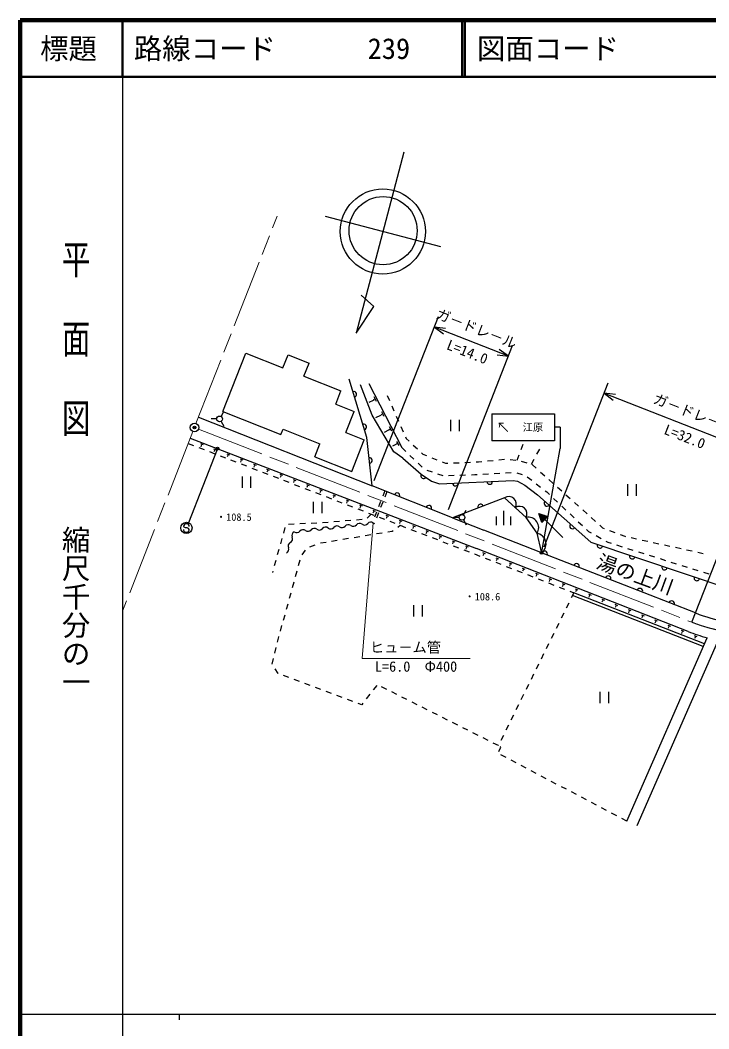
# Model space of a CAD drawing. Units: millimetres, scale not verified. Extents: x 40000 to 680000, y 20000 to 380000.
# Drawn here: x 40000 to 161182, y 202409 to 380000 of the extents above; entities that cross this region are included whole.
import ezdxf
from ezdxf.enums import TextEntityAlignment as Align

# ---------------------------------------------------------------- set-up
doc = ezdxf.new("R2010")
doc.units = ezdxf.units.MM
doc.header["$LTSCALE"] = 1000
doc.header["$PDMODE"] = 32
doc.header["$PDSIZE"] = 500
doc.linetypes.add('CHAIN', pattern=[18.5, 12, -1.5, 3.5, -1.5])
for name, color, linetype, lineweight in [('S-BGD', 7, 'Continuous', 25), ('S-BMK', 2, 'CHAIN', 13), ('S-BMK-SRVR', 3, 'Continuous', 25), ('S-STR-HTXT', 7, 'Continuous', 13), ('S-STR-STRC', 7, 'Continuous', 25), ('S-TTL', 2, 'Continuous', 140), ('S-TTL-BAND', 7, 'Continuous', 25), ('S-TTL-LINE', 7, 'Continuous', 50)]:
    doc.layers.add(name, color=color, linetype=linetype, lineweight=lineweight)
doc.layers.add('S-OTRS', color=6, linetype='Continuous')
doc.layers.add('S-TTL-TXT', color=7, linetype='Continuous')
doc.styles.add('@ＭＳ ゴシック', font='')
doc.styles.add('ＭＳ ゴシック', font='')
doc.styles.get('@ＭＳ ゴシック').set_extended_font_data('@MS Gothic')
doc.styles.get('ＭＳ ゴシック').set_extended_font_data('MS Gothic')

msp = doc.modelspace()

# ---------------------------------------------------------------- linework, layer by layer
at = {"layer": 'S-BGD'}
for p, q in [((107541, 356788), (99148, 324873)), ((114002, 340109), (93710, 345445)), ((102258, 329604), (100009, 331586)), ((99148, 324873), (102258, 329604)), ((75658, 311129), (79716, 321353)), ((79716, 321353), (86222, 318771)), ((86222, 318771), (87144, 321094)), ((87144, 321094), (90862, 319619)), ((89940, 317295), (90862, 319619)), ((89940, 317295), (96446, 314713)), ((101025, 306507), (97900, 316775)), ((95524, 312389), (96446, 314713)), ((101959, 310444), (99899, 315820)), ((101356, 316021), (107133, 304767)), ((102092, 313047), (101370, 312676)), ((102104, 313021), (102079, 313072)), ((102345, 313049), (102242, 313251)), ((102702, 312850), (102288, 313657)), ((104559, 313941), (104966, 313028)), ((75341, 310231), (75841, 311097)), ((75658, 311129), (85882, 307071)), ((95524, 312389), (98777, 311098)), ((97302, 307380), (98777, 311098)), ((104065, 310196), (103623, 311058)), ((105373, 312114), (105780, 311201)), ((71393, 310131), (101944, 298007)), ((74591, 309798), (73591, 309798)), ((75341, 309365), (75841, 308499)), ((105777, 304014), (101959, 310444)), ((103413, 310406), (102538, 309957)), ((103427, 310379), (103399, 310433)), ((103684, 310409), (103573, 310624)), ((106187, 310287), (106594, 309374)), ((115724, 309623), (115724, 307623)), ((117224, 309623), (117224, 307623)), ((85882, 307071), (86251, 308000)), ((86251, 308000), (92757, 305418)), ((97302, 307380), (100555, 306089)), ((104794, 307812), (104041, 307426)), ((104807, 307788), (104782, 307837)), ((105040, 307815), (104940, 308011)), ((105386, 307622), (104985, 308405)), ((107001, 308460), (107408, 307547)), ((69575, 305474), (70508, 305114)), ((69935, 306407), (120310, 286952)), ((98341, 300512), (100555, 306089)), ((101944, 298007), (101025, 306507)), ((106356, 305300), (106265, 305477)), ((106668, 305126), (106305, 305832)), ((107815, 306633), (107933, 306366)), ((107933, 306366), (108449, 305882)), ((71441, 304753), (72373, 304393)), ((71711, 305453), (72177, 305273)), ((71854, 305130), (71764, 304896)), ((71840, 305135), (71869, 305124)), ((71841, 305269), (71957, 305224)), ((73306, 304033), (74239, 303673)), ((74043, 304552), (74510, 304372)), ((74186, 304229), (74096, 303996)), ((74172, 304235), (74201, 304223)), ((74173, 304368), (74290, 304323)), ((91835, 303094), (92757, 305418)), ((106134, 305298), (105498, 304972)), ((107345, 302860), (105777, 304014)), ((106145, 305276), (106122, 305320)), ((107133, 304767), (107854, 304074)), ((109178, 305197), (109907, 304513)), ((110636, 303828), (110877, 303602)), ((128166, 304409), (128517, 305345)), ((130945, 303599), (131433, 304472)), ((75172, 303312), (76105, 302952)), ((76375, 303652), (76842, 303471)), ((76518, 303328), (76428, 303095)), ((76504, 303334), (76533, 303323)), ((76505, 303467), (76622, 303422)), ((77038, 302592), (77971, 302231)), ((78707, 302751), (79174, 302571)), ((78851, 302428), (78760, 302194)), ((78836, 302433), (78865, 302422)), ((78837, 302567), (78954, 302522)), ((91835, 303094), (98341, 300512)), ((107345, 302860), (110579, 300078)), ((108574, 303380), (109295, 302687)), ((110015, 301993), (110736, 301300)), ((110877, 303602), (111497, 303349)), ((112422, 302970), (113348, 302591)), ((114273, 302213), (114826, 301987)), ((114826, 301987), (115229, 302004)), ((116228, 302047), (117227, 302090)), ((118226, 302134), (119225, 302177)), ((120224, 302220), (120642, 302238)), ((120642, 302238), (121221, 302295)), ((122216, 302394), (123211, 302493)), ((124206, 302592), (125201, 302690)), ((126198, 302637), (127195, 302558)), ((127464, 302536), (127815, 303473)), ((128168, 302344), (129133, 302081)), ((129969, 301853), (130457, 302726)), ((158195, 273999), (169132, 301934)), ((78903, 301871), (79836, 301511)), ((80769, 301151), (81702, 300790)), ((81040, 301850), (81506, 301670)), ((81183, 301527), (81093, 301294)), ((81168, 301533), (81197, 301521)), ((81169, 301666), (81286, 301621)), ((82635, 300430), (83568, 300070)), ((83372, 300950), (83838, 300769)), ((83515, 300626), (83425, 300393)), ((83500, 300632), (83529, 300621)), ((83502, 300765), (83618, 300720)), ((111553, 300767), (112503, 300455)), ((113453, 300143), (114403, 299831)), ((121391, 300077), (122390, 300133)), ((123388, 300188), (124386, 300244)), ((125385, 300300), (126383, 300355)), ((127371, 300322), (128327, 300030)), ((130069, 301764), (130816, 301100)), ((131563, 300436), (132311, 299771)), ((79044, 299632), (79044, 297632)), ((80544, 299632), (80544, 297632)), ((84500, 299710), (85433, 299349)), ((85704, 300049), (86170, 299869)), ((85847, 299726), (85757, 299492)), ((85832, 299731), (85862, 299720)), ((85834, 299865), (85950, 299820)), ((86366, 298989), (87299, 298629)), ((88036, 299148), (88502, 298968)), ((88179, 298825), (88089, 298592)), ((88164, 298831), (88194, 298819)), ((88166, 298964), (88282, 298919)), ((110579, 300078), (112390, 298850)), ((112390, 298850), (113780, 298365)), ((113780, 298365), (126748, 298979)), ((115396, 299827), (116396, 299864)), ((117395, 299902), (118394, 299940)), ((119394, 299977), (120000, 300000)), ((120000, 300000), (120393, 300022)), ((126748, 298979), (127524, 298817)), ((127524, 298817), (128785, 298106)), ((129222, 299620), (130009, 299003)), ((130796, 298386), (131583, 297769)), ((133058, 299107), (133806, 298443)), ((88232, 298269), (89165, 297908)), ((90098, 297548), (91030, 297188)), ((90368, 298248), (90834, 298067)), ((90511, 297924), (90421, 297691)), ((90497, 297930), (90526, 297919)), ((90498, 298063), (90615, 298018)), ((91963, 296828), (92896, 296467)), ((92700, 297347), (93167, 297167)), ((92843, 297024), (92753, 296790)), ((92829, 297029), (92858, 297018)), ((92830, 297163), (92947, 297118)), ((116080, 292397), (101944, 298007)), ((104171, 297123), (103802, 296193)), ((104543, 296975), (104174, 296046)), ((128785, 298106), (131016, 296424)), ((132371, 297152), (132654, 296930)), ((132654, 296930), (133119, 296491)), ((134552, 297778), (135295, 297108)), ((146884, 298279), (146884, 296279)), ((148384, 298279), (148384, 296279)), ((91555, 295200), (91555, 293200)), ((93055, 295200), (93055, 293200)), ((93829, 296107), (94762, 295747)), ((95032, 296446), (95499, 296266)), ((95175, 296123), (95085, 295890)), ((95161, 296129), (95190, 296117)), ((95162, 296262), (95279, 296217)), ((95695, 295387), (96628, 295026)), ((97364, 295546), (97831, 295366)), ((97508, 295222), (97418, 294989)), ((97493, 295228), (97522, 295217)), ((97494, 295362), (97611, 295316)), ((103434, 295264), (103065, 294334)), ((103805, 295116), (103436, 294187)), ((125231, 295872), (116080, 292397)), ((129021, 292440), (125231, 295872)), ((131016, 296424), (140426, 288081)), ((133847, 295805), (134574, 295119)), ((136038, 296439), (136781, 295769)), ((137524, 295100), (138266, 294430)), ((97560, 294666), (98493, 294306)), ((99426, 293945), (100359, 293585)), ((99697, 294645), (100163, 294465)), ((99840, 294322), (99750, 294089)), ((99825, 294327), (99854, 294316)), ((99826, 294461), (99943, 294416)), ((101758, 293045), (101080, 292310)), ((101292, 293225), (102225, 292865)), ((102029, 293744), (102495, 293564)), ((102172, 293421), (102082, 293188)), ((102157, 293427), (102186, 293415)), ((102159, 293560), (102275, 293515)), ((102696, 293405), (102327, 292475)), ((103068, 293257), (102699, 292328)), ((117998, 292891), (118498, 293757)), ((125086, 291086), (125086, 293586)), ((131786, 291547), (131256, 293138)), ((131256, 293138), (132847, 292607)), ((131291, 293031), (132281, 292042)), ((131362, 293102), (132352, 292112)), ((131574, 293031), (132422, 292183)), ((135302, 294432), (136029, 293746)), ((136756, 293060), (137484, 292374)), ((139009, 293760), (139752, 293091)), ((88188, 291267), (87189, 291220)), ((90186, 291360), (89187, 291313)), ((92184, 291453), (91185, 291406)), ((94179, 291584), (93183, 291502)), ((96173, 291747), (95176, 291665)), ((98166, 291910), (97169, 291828)), ((100159, 292073), (99163, 291991)), ((101958, 291546), (102330, 291398)), ((103158, 292504), (104090, 292144)), ((104361, 292844), (104827, 292664)), ((104504, 292520), (104414, 292287)), ((104489, 292526), (104519, 292515)), ((104491, 292660), (104607, 292615)), ((105023, 291784), (105956, 291424)), ((106693, 291943), (107159, 291763)), ((106836, 291620), (106746, 291387)), ((106822, 291625), (106851, 291614)), ((106823, 291759), (106939, 291714)), ((116080, 292397), (121586, 290212)), ((117248, 292458), (116248, 292458)), ((117998, 292025), (118498, 291159)), ((123836, 291086), (123836, 292586)), ((126336, 291086), (126336, 292586)), ((130951, 289652), (129021, 292440)), ((131362, 292819), (132210, 291971)), ((131432, 292607), (132140, 291900)), ((131503, 292395), (132069, 291829)), ((131574, 292183), (131998, 291759)), ((131645, 291971), (131927, 291688)), ((131715, 291759), (131857, 291617)), ((131786, 292961), (132493, 292254)), ((132847, 292607), (131786, 291547)), ((131998, 292890), (132564, 292324)), ((132210, 292819), (132634, 292395)), ((135498, 288895), (132316, 292077)), ((132422, 292749), (132705, 292466)), ((132634, 292678), (132776, 292536)), ((138211, 291688), (138939, 291001)), ((140495, 292421), (141238, 291752)), ((86592, 290670), (86323, 289707)), ((102701, 289595), (103687, 289759)), ((104674, 289923), (105450, 290052)), ((105450, 290052), (105625, 290174)), ((106443, 290750), (106889, 291063)), ((106889, 291063), (107822, 290703)), ((108755, 290343), (109687, 289983)), ((109025, 291042), (109492, 290862)), ((109168, 290719), (109078, 290486)), ((109154, 290725), (109183, 290714)), ((109155, 290858), (109272, 290813)), ((110620, 289622), (111553, 289262)), ((111357, 290142), (111824, 289962)), ((111500, 289818), (111410, 289585)), ((111486, 289824), (111515, 289813)), ((111487, 289958), (111604, 289913)), ((131622, 286282), (121586, 290212)), ((131728, 286373), (130951, 289652)), ((139666, 290315), (140000, 290000)), ((140000, 290000), (140472, 289735)), ((141980, 291082), (142469, 290643)), ((142469, 290643), (142789, 290520)), ((143723, 290163), (144657, 289807)), ((86054, 288743), (85786, 287780)), ((92836, 287957), (93823, 288121)), ((94809, 288285), (95796, 288449)), ((96782, 288612), (97768, 288776)), ((98755, 288940), (99741, 289104)), ((100728, 289268), (101714, 289432)), ((112486, 288902), (113419, 288542)), ((113689, 289241), (114156, 289061)), ((113832, 288918), (113742, 288685)), ((113818, 288923), (113847, 288912)), ((113819, 289057), (113936, 289012)), ((114352, 288181), (115285, 287821)), ((116021, 288340), (116488, 288160)), ((116165, 288017), (116075, 287784)), ((116150, 288023), (116179, 288012)), ((116151, 288156), (116268, 288111)), ((140426, 288081), (177577, 275593)), ((141344, 289246), (142215, 288756)), ((143087, 288266), (143405, 288088)), ((143405, 288088), (144011, 287897)), ((145592, 289450), (146417, 289135)), ((146417, 289135), (146531, 289110)), ((147508, 288896), (148484, 288682)), ((149461, 288468), (150438, 288254)), ((151415, 288041), (152392, 287827)), ((85517, 286817), (85248, 285854)), ((89605, 285890), (90191, 286700)), ((90963, 287273), (91891, 287645)), ((116217, 287461), (117150, 287101)), ((118083, 286740), (119016, 286380)), ((118354, 287440), (118820, 287260)), ((118497, 287117), (118407, 286883)), ((118482, 287122), (118511, 287111)), ((118483, 287256), (118600, 287211)), ((119949, 286020), (119949, 286020)), ((119949, 286020), (120880, 285655)), ((157557, 272369), (120310, 286952)), ((121382, 286264), (121848, 286082)), ((121524, 285940), (121433, 285707)), ((121510, 285946), (121539, 285934)), ((121512, 286079), (121628, 286034)), ((158833, 275629), (131762, 286227)), ((144965, 287597), (145919, 287297)), ((146873, 286996), (147827, 286696)), ((148781, 286396), (149735, 286095)), ((153369, 287613), (154346, 287399)), ((155322, 287185), (156299, 286971)), ((157276, 286757), (158253, 286543)), ((159230, 286329), (160207, 286116)), ((84979, 284891), (84710, 283927)), ((89005, 283995), (89272, 284959)), ((121811, 285291), (122742, 284926)), ((123674, 284561), (124605, 284197)), ((123710, 285352), (124176, 285170)), ((123852, 285029), (123761, 284796)), ((123838, 285034), (123867, 285023)), ((123839, 285168), (123956, 285122)), ((126038, 284441), (126504, 284259)), ((126167, 284256), (126284, 284211)), ((150688, 285795), (151642, 285495)), ((152596, 285194), (153550, 284894)), ((154504, 284594), (155458, 284293)), ((84442, 282964), (84377, 282731)), ((88471, 282067), (88738, 283031)), ((125536, 283832), (126467, 283468)), ((126180, 284117), (126089, 283884)), ((126165, 284123), (126195, 284111)), ((127398, 283103), (128329, 282739)), ((128366, 283530), (128832, 283347)), ((128508, 283206), (128417, 282973)), ((128493, 283211), (128522, 283200)), ((128495, 283345), (128612, 283299)), ((129261, 282374), (130192, 282009)), ((130694, 282618), (131160, 282436)), ((130823, 282433), (130940, 282388)), ((156411, 283993), (157365, 283693)), ((158319, 283392), (159273, 283092)), ((160227, 282792), (161181, 282491)), ((87938, 280140), (88204, 281104)), ((130836, 282294), (130745, 282061)), ((130821, 282300), (130850, 282289)), ((131123, 281645), (132054, 281280)), ((132985, 280916), (133916, 280551)), ((133022, 281707), (133488, 281524)), ((133164, 281383), (133073, 281150)), ((133149, 281388), (133178, 281377)), ((133151, 281522), (133268, 281476)), ((135350, 280795), (135816, 280613)), ((135479, 280611), (135595, 280565)), ((87404, 278212), (87671, 279176)), ((134848, 280187), (135779, 279822)), ((135492, 280471), (135401, 280239)), ((135477, 280477), (135506, 280466)), ((136710, 279457), (137428, 279176)), ((137428, 279176), (136985, 278280)), ((160402, 270181), (137428, 279176)), ((137678, 279884), (138144, 279702)), ((137820, 279560), (137729, 279327)), ((137805, 279566), (137834, 279554)), ((137807, 279699), (137923, 279654)), ((140006, 278972), (140472, 278790)), ((86870, 276285), (87137, 277249)), ((136542, 277383), (136099, 276486)), ((160201, 269723), (137206, 278726)), ((140148, 278648), (140056, 278416)), ((140133, 278654), (140162, 278643)), ((140135, 278788), (140251, 278742)), ((142334, 278061), (142799, 277879)), ((142476, 277737), (142384, 277504)), ((142461, 277743), (142490, 277731)), ((142463, 277876), (142579, 277831)), ((144662, 277150), (145127, 276967)), ((86337, 274357), (86603, 275321)), ((109240, 277001), (109240, 275001)), ((110740, 277001), (110740, 275001)), ((135657, 275590), (135214, 274693)), ((144803, 276826), (144712, 276593)), ((144789, 276831), (144818, 276820)), ((144791, 276965), (144907, 276919)), ((146990, 276238), (147455, 276056)), ((147131, 275914), (147040, 275681)), ((147117, 275920), (147146, 275908)), ((147119, 276053), (147235, 276008)), ((149318, 275327), (149783, 275144)), ((134771, 273797), (134328, 272900)), ((149459, 275003), (149368, 274770)), ((149445, 275008), (149474, 274997)), ((149447, 275142), (149563, 275096)), ((151646, 274415), (152111, 274233)), ((151787, 274091), (151696, 273858)), ((151773, 274097), (151802, 274086)), ((151775, 274230), (151891, 274185)), ((153974, 273504), (154439, 273321)), ((85803, 272430), (86070, 273394)), ((133885, 272003), (133443, 271107)), ((154115, 273180), (154024, 272947)), ((154101, 273186), (154130, 273174)), ((154103, 273319), (154219, 273273)), ((156301, 272592), (156767, 272410)), ((156443, 272268), (156352, 272036)), ((156429, 272274), (156458, 272263)), ((156430, 272408), (156547, 272362)), ((85291, 270497), (85527, 271432)), ((85527, 271432), (85536, 271466)), ((133000, 270210), (132557, 269314)), ((146737, 238991), (160881, 271275)), ((148569, 238189), (162713, 270472)), ((158629, 271681), (159095, 271499)), ((158771, 271357), (158680, 271124)), ((158757, 271363), (158786, 271351)), ((158758, 271496), (158875, 271451)), ((84801, 268558), (85046, 269527)), ((132114, 268417), (131671, 267520)), ((84316, 266637), (84556, 267588)), ((84327, 266621), (84316, 266637)), ((131229, 266624), (130786, 265727)), ((85387, 264961), (84865, 265778)), ((85415, 264950), (85387, 264961)), ((130343, 264830), (129900, 263934)), ((87289, 264251), (86352, 264601)), ((89163, 263551), (88226, 263901)), ((91036, 262852), (90099, 263201)), ((102751, 262887), (102138, 262097)), ((129457, 263037), (129015, 262141)), ((92910, 262152), (91973, 262502)), ((94784, 261452), (93847, 261802)), ((96657, 260753), (95720, 261102)), ((101525, 261307), (100911, 260517)), ((104495, 262174), (103602, 262624)), ((106281, 261274), (105388, 261724)), ((128572, 261244), (128129, 260347)), ((142007, 261739), (142007, 259739)), ((143507, 261739), (143507, 259739)), ((98531, 260053), (97594, 260403)), ((100097, 259468), (99468, 259703)), ((100298, 259727), (100097, 259468)), ((108068, 260375), (107175, 260825)), ((109854, 259475), (108961, 259925)), ((127686, 259451), (127243, 258554)), ((111640, 258575), (110747, 259025)), ((113426, 257676), (112533, 258126)), ((126801, 257658), (126358, 256761)), ((115213, 256776), (114319, 257226)), ((116999, 255876), (116106, 256326)), ((125915, 255864), (125472, 254968)), ((118785, 254977), (117892, 255427)), ((120571, 254077), (119678, 254527)), ((125029, 254071), (124587, 253174)), ((122358, 253177), (121464, 253627)), ((124144, 252278), (123251, 252728)), ((124144, 252278), (124142, 252275)), ((124213, 251250), (124606, 252020)), ((124606, 252020), (124488, 252086)), ((125496, 250164), (124611, 250630)), ((127266, 249233), (126381, 249699)), ((129036, 248302), (128151, 248767)), ((130806, 247371), (129921, 247836)), ((132576, 246440), (131691, 246905)), ((134346, 245509), (133461, 245974)), ((136116, 244578), (135231, 245043)), ((137886, 243647), (137001, 244112)), ((139656, 242716), (138771, 243181)), ((141426, 241785), (140541, 242250)), ((143197, 240854), (142311, 241319)), ((144967, 239922), (144082, 240388)), ((146737, 238991), (145852, 239457))]:
    msp.add_line(p, q, dxfattribs=at)
for centre, radius in [((103815, 342788), 7493), ((103864, 342938), 5995), ((75091, 309798), 500), ((117748, 292458), 500)]:
    msp.add_circle(centre, radius, dxfattribs=at)
for centre, radius, start, end in [((98710, 314113), 500, 286.92751, 106.92751), ((100457, 308373), 500, 286.92751, 106.92751), ((101460, 302481), 500, 276.17222, 96.17222), ((110993, 299798), 500, 145.84031, 325.84031), ((116616, 298499), 500, 182.71273, 2.71273), ((122609, 298783), 500, 182.71273, 2.71273), ((106320, 296270), 500, 338.35332, 158.35332), ((125992, 294808), 1308, 330.11034, 125.55788), ((132706, 294926), 500, 138.43987, 318.43987), ((111897, 294057), 500, 338.35332, 158.35332), ((121024, 294274), 500, 20.79604, 200.79604), ((127887, 293092), 1308, 330.11034, 125.55788), ((99717, 290674), 725, 52.74473, 139.95036), ((100595, 291828), 725, 232.74473, 319.95036), ((101705, 290895), 725, 52.74473, 139.95036), ((129414, 290650), 1833, 327.00257, 102.38774), ((137195, 290946), 500, 138.43987, 318.43987), ((88549, 289273), 725, 116.10716, 203.3128), ((88669, 290501), 725, 232.74473, 319.95036), ((89779, 289568), 725, 52.74473, 139.95036), ((90656, 290722), 725, 232.74473, 319.95036), ((91766, 289789), 725, 52.74473, 139.95036), ((92644, 290944), 725, 232.74473, 319.95036), ((93754, 290011), 725, 52.74473, 139.95036), ((94632, 291165), 725, 232.74473, 319.95036), ((95742, 290232), 725, 52.74473, 139.95036), ((96620, 291386), 725, 232.74473, 319.95036), ((97730, 290453), 725, 52.74473, 139.95036), ((98607, 291607), 725, 232.74473, 319.95036), ((130617, 287764), 1917, 311.16029, 79.97465), ((87855, 287397), 725, 116.10716, 203.3128), ((87217, 288699), 725, 296.10716, 23.3128), ((142021, 287545), 500, 161.41986, 341.41986), ((86524, 286824), 725, 296.10716, 23.3128), ((132294, 286019), 500, 338.61858, 158.61858), ((137881, 283831), 500, 338.61858, 158.61858), ((147708, 285634), 500, 161.41986, 341.41986), ((153395, 283722), 500, 161.41986, 341.41986), ((143468, 281644), 500, 338.61858, 158.61858), ((159082, 281810), 500, 161.41986, 341.41986), ((149055, 279457), 500, 338.61858, 158.61858), ((154642, 277269), 500, 338.61858, 158.61858), ((169132, 301934), 28250, 248.61858, 260.07782), ((169132, 301934), 31750, 248.61858, 254.93782)]:
    msp.add_arc(centre, radius, start, end, dxfattribs=at)
at = {"layer": 'S-BMK'}
for p, q in [((70938, 308967), (85247, 345516)), ((70391, 307571), (58000, 275923)), ((71363, 307996), (158195, 273999))]:
    msp.add_line(p, q, dxfattribs=at)
msp.add_arc((169132, 301934), 30000, 248.61858, 258.64539, dxfattribs=at)
at = {"layer": 'S-BMK-SRVR'}
msp.add_circle((70664, 308269), 750, dxfattribs=at)
msp.add_point((70664, 308269), dxfattribs=at)
msp.add_point((70664, 308269), dxfattribs=at)
at = {"layer": 'S-OTRS'}
msp.add_point((70664, 308269), dxfattribs=at)
at = {"layer": 'S-STR-HTXT'}
for q in [(102144, 291472), (119166, 267618)]:
    msp.add_line((100166, 267618), q, dxfattribs=at)
at = {"layer": 'S-STR-STRC'}
for p, q in [((102308, 298938), (113610, 327804)), ((125917, 320838), (112881, 325942)), ((114869, 325720), (112881, 325942)), ((112881, 325942), (114491, 324756)), ((115345, 293834), (126647, 322700)), ((125917, 320838), (124307, 322024)), ((123930, 321060), (125917, 320838)), ((132182, 287300), (143484, 316167)), ((142755, 314304), (172552, 302638)), ((144743, 314082), (142755, 314304)), ((142755, 314304), (144365, 313118)), ((123027, 310701), (134027, 310701)), ((123027, 310701), (123027, 305951)), ((134027, 310701), (134027, 305951)), ((135027, 308326), (134027, 308326)), ((135027, 308326), (135027, 304557)), ((134027, 305951), (123027, 305951)), ((74656, 304423), (69607, 291526)), ((131788, 286375), (135027, 304557)), ((68847, 290735), (68747, 290853)), ((69092, 290596), (68847, 290735)), ((69392, 290594), (69092, 290596)), ((69638, 290482), (69392, 290594)), ((69743, 290346), (69638, 290482))]:
    msp.add_line(p, q, dxfattribs=at)
for centre, radius in [((74711, 304562), 150), ((74711, 304562), 120), ((74711, 304562), 90), ((74711, 304562), 60), ((74711, 304562), 30), ((69242, 290595), 1000), ((131762, 286227), 150), ((131762, 286227), 120), ((131762, 286227), 90), ((131762, 286227), 60), ((131762, 286227), 30)]:
    msp.add_circle(centre, radius, dxfattribs=at)
for centre, start, end in [((69247, 290849), 359.55488, 179.55488), ((69243, 290349), 179.55488, 359.55488)]:
    msp.add_arc(centre, 500, start, end, dxfattribs=at)
for p in [(74711, 304562), (131762, 286227)]:
    msp.add_point(p, dxfattribs=at)
at = {"layer": 'S-TTL'}
for p, q in [((40000, 380000), (40000, 20000)), ((680000, 380000), (40000, 380000))]:
    msp.add_line(p, q, dxfattribs=at)
at = {"layer": 'S-TTL-BAND'}
for p, q in [((58000, 370000), (58000, 20000)), ((40000, 205000), (579000, 205000)), ((68000, 205000), (68000, 204000))]:
    msp.add_line(p, q, dxfattribs=at)
at = {"layer": 'S-TTL-LINE'}
for p, q in [((58000, 380000), (58000, 370000)), ((117750, 380000), (117750, 370000)), ((118250, 380000), (118250, 370000)), ((40000, 370000), (680000, 370000))]:
    msp.add_line(p, q, dxfattribs=at)

# ---------------------------------------------------------------- texts
at = {"layer": 'S-BGD', "style": 'ＭＳ ゴシック'}
for s, p in [('・108.5', (74451, 292512)), ('・108.6', (118190, 278502))]:
    msp.add_text(s, height=1320, dxfattribs=at).set_placement(p, align=Align.MIDDLE_LEFT)
msp.add_text('湯の上川', height=2566, rotation=339.842, dxfattribs=at).set_placement((141659, 284847), align=Align.MIDDLE_LEFT)
at = {"layer": 'S-STR-HTXT', "style": 'ＭＳ ゴシック'}
msp.add_text('ヒュ－ム管', height=1833, dxfattribs=at).set_placement((101541, 268118), align=Align.BOTTOM_LEFT)
msp.add_text('L=6.0\u3000Φ400', height=1833, dxfattribs=at).set_placement((109666, 267118), align=Align.TOP_CENTER)
at = {"layer": 'S-STR-STRC', "style": 'ＭＳ ゴシック'}
for p in [(119764, 324321), (158018, 309402)]:
    msp.add_text('ガ－ドレ－ル', height=1833, rotation=338.618, dxfattribs=at).set_placement(p, align=Align.BOTTOM_CENTER)
at = {"layer": 'S-STR-STRC', "style": '@ＭＳ ゴシック'}
for s, p in [('L=14.0', (119035, 322459)), ('L=32.0', (157289, 307540))]:
    msp.add_text(s, height=1833, rotation=338.619, dxfattribs=at).set_placement(p, align=Align.TOP_CENTER)
at = {"layer": 'S-STR-STRC', "style": 'ＭＳ ゴシック'}
msp.add_text('↑', height=1833, rotation=45, dxfattribs=at).set_placement((125027, 308326), align=Align.MIDDLE_CENTER)
msp.add_text('江原', height=1320, dxfattribs=at).set_placement((130227, 308326), align=Align.MIDDLE_CENTER)
at = {"layer": 'S-TTL-BAND', "style": '@ＭＳ ゴシック', "width": 1.4}
msp.add_text('平  面  図', height=3666, rotation=270, dxfattribs=at).set_placement((49777, 306475), align=Align.MIDDLE_RIGHT)
at = {"layer": 'S-TTL-BAND', "style": '@ＭＳ ゴシック'}
msp.add_text('縮尺千分の一', height=3666, rotation=270, dxfattribs=at).set_placement((49777, 261030), align=Align.MIDDLE_RIGHT)
at = {"layer": 'S-TTL-TXT', "style": 'ＭＳ ゴシック'}
msp.add_text('標題', height=3666, dxfattribs=at).set_placement((48500, 375000), align=Align.MIDDLE_CENTER)
for s, p in [('路線コード', (60000, 375000)), ('239', (101142, 375000)), ('図面コード', (120380, 375000))]:
    msp.add_text(s, height=3666, dxfattribs=at).set_placement(p, align=Align.MIDDLE_LEFT)

doc.saveas('drawing.dxf')
